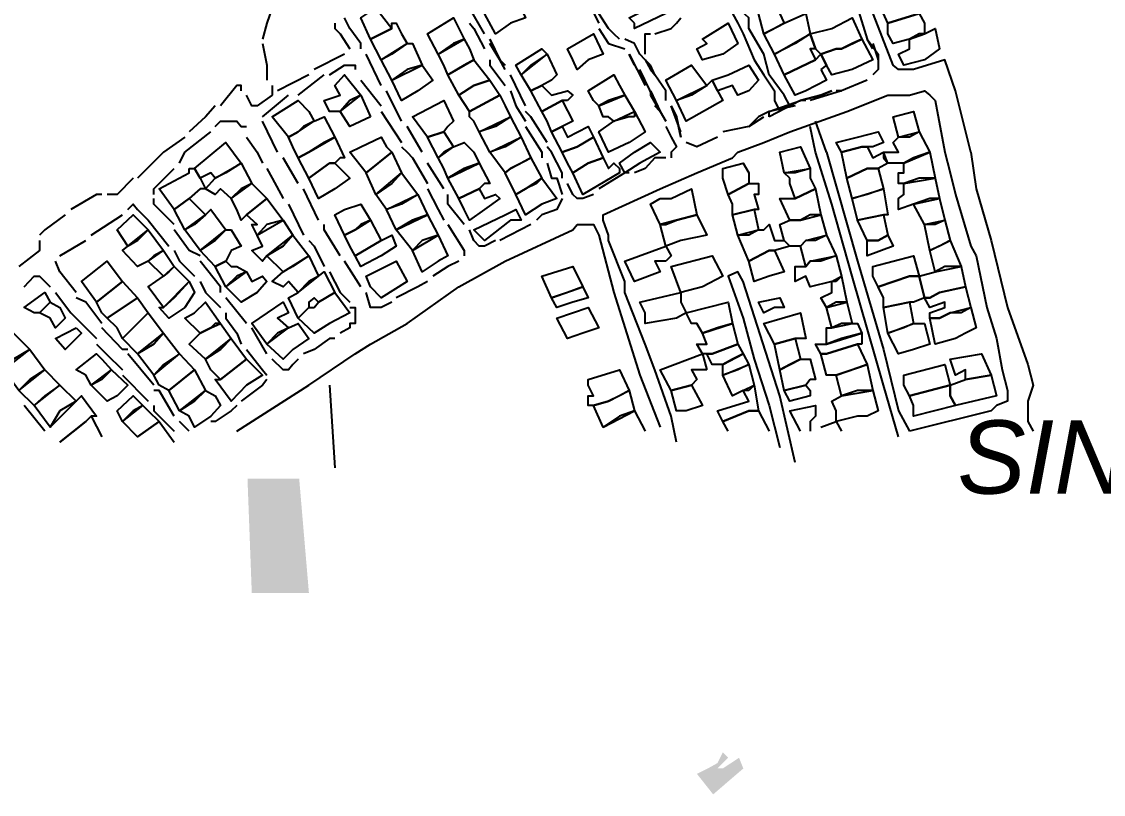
# Model space of a CAD drawing. Header units: millimetres. Extents: x -3588 to 75209, y -3737 to 38254.
# Drawn here: x 4252.2 to 4535.5, y 19930.3 to 20132.8 of the extents above; entities that cross this region are included whole.
import ezdxf

# ---------------------------------------------------------------- set-up
doc = ezdxf.new("R2010")
doc.units = ezdxf.units.MM
for name, color, linetype in [('H', 250, 'Continuous'), ('P', 253, 'Continuous'), ('T', 7, 'Continuous')]:
    doc.layers.add(name, color=color, linetype=linetype)

msp = doc.modelspace()

# ---------------------------------------------------------------- hatches: boundary and pattern name
at = {"layer": 'H', "linetype": 'Continuous'}
for points in [[(4312.51, 19983.128), (4311.389, 20013.039), (4324.928, 20013.039), (4327.473, 19983.128), (4312.51, 19983.128), (4312.51, 19983.128)], [(4440.107, 19939.934), (4441.227, 19937.117), (4433.338, 19930.331), (4429.097, 19935.693), (4431.913, 19937.117), (4434.458, 19938.525), (4435.866, 19941.342), (4437.275, 19939.934), (4434.458, 19937.117), (4435.866, 19937.117), (4440.107, 19939.934), (4440.107, 19939.934)]]:
    msp.add_hatch(color=256, dxfattribs=at).paths.add_polyline_path(points)

# ---------------------------------------------------------------- linework, layer by layer
at = {"layer": 'P'}
for points in [[(4500.793, 20098.579), (4496.84, 20114.662), (4494.024, 20122.856), (4485.83, 20120.312), (4481.877, 20120.312), (4480.469, 20121.448), (4468.338, 20152.783), (4461.552, 20168.867), (4453.374, 20193.433)], [(4435.866, 20141.773), (4437.275, 20139.228), (4438.411, 20134.987), (4439.819, 20132.458), (4441.227, 20129.626), (4444.06, 20122.856), (4446.605, 20118.903), (4449.421, 20114.662), (4449.421, 20112.134), (4450.83, 20109.301)], [(4453.374, 20110.725), (4451.966, 20113.542), (4448.013, 20118.903), (4446.605, 20124.264), (4442.652, 20131.05), (4442.652, 20133.867), (4439.819, 20136.411), (4437.275, 20141.773)], [(4380.253, 20132.458), (4376.3, 20129.626), (4373.484, 20134.987), (4381.678, 20139.228), (4384.206, 20133.867), (4380.253, 20132.458)], [(4399.17, 20140.636), (4400.578, 20137.82), (4403.411, 20132.458)], [(4488.662, 20137.82), (4488.662, 20136.411), (4487.254, 20134.987), (4479.06, 20132.458), (4477.924, 20134.987), (4476.516, 20137.82), (4484.71, 20140.636), (4485.83, 20137.82), (4488.662, 20139.228), (4488.662, 20137.82)], [(4317.871, 20136.411), (4316.463, 20132.458), (4315.326, 20128.217)], [(4346.389, 20129.626), (4343.557, 20128.217), (4341.028, 20133.867), (4344.981, 20136.411), (4349.206, 20131.05), (4346.389, 20129.626)], [(4373.484, 20129.626), (4369.531, 20136.411)], [(4412.725, 20132.458), (4411.317, 20133.867), (4419.494, 20137.82), (4420.903, 20134.987), (4412.725, 20131.05), (4412.725, 20132.458)], [(4449.421, 20131.05), (4446.605, 20129.626), (4445.18, 20134.987), (4449.421, 20137.82), (4451.966, 20132.458), (4449.421, 20131.05)], [(4471.154, 20136.411), (4473.699, 20128.217)], [(4341.028, 20125.673), (4341.028, 20127.097), (4338.196, 20131.05), (4336.787, 20133.867)], [(4365.306, 20127.097), (4361.353, 20124.264), (4358.52, 20129.626), (4365.306, 20133.867), (4366.714, 20131.05), (4368.122, 20128.217), (4365.306, 20127.097)], [(4408.772, 20128.217), (4407.364, 20129.626), (4405.955, 20131.05), (4403.411, 20134.987)], [(4418.086, 20129.626), (4422.327, 20131.05), (4423.735, 20132.458), (4424.856, 20133.867)], [(4454.783, 20127.097), (4449.421, 20124.264), (4446.605, 20129.626), (4451.966, 20132.458), (4457.599, 20134.987), (4458.736, 20129.626), (4454.783, 20127.097)], [(4469.746, 20127.097), (4466.929, 20125.673), (4465.505, 20125.673), (4461.552, 20124.264), (4460.144, 20125.673), (4458.736, 20129.626), (4464.385, 20131.05), (4469.746, 20133.867), (4472.291, 20128.217), (4469.746, 20127.097)], [(4487.254, 20129.626), (4484.71, 20128.217), (4480.469, 20127.097), (4479.06, 20129.626), (4479.06, 20132.458), (4487.254, 20134.987), (4488.662, 20132.458), (4488.662, 20129.626), (4487.254, 20129.626)], [(4334.243, 20132.458), (4334.243, 20131.05), (4335.651, 20129.626), (4338.196, 20125.673)], [(4349.206, 20124.264), (4346.389, 20122.856), (4343.557, 20128.217), (4349.206, 20131.05), (4349.206, 20132.458), (4350.342, 20132.458), (4351.751, 20129.626), (4353.159, 20127.097), (4349.206, 20124.264)], [(4369.531, 20132.458), (4370.667, 20131.05), (4373.484, 20125.673)], [(4403.411, 20131.05), (4405.955, 20127.097), (4410.18, 20125.673)], [(4435.866, 20124.264), (4430.505, 20122.856), (4429.097, 20125.673), (4431.641, 20127.097), (4430.505, 20128.217), (4437.275, 20132.458), (4439.819, 20127.097), (4435.866, 20124.264)], [(4488.662, 20122.856), (4483.301, 20121.448), (4481.877, 20124.264), (4484.71, 20125.673), (4484.71, 20128.217), (4488.662, 20129.626), (4491.479, 20131.05), (4492.615, 20125.673), (4488.662, 20122.856)], [(4368.122, 20121.448), (4363.882, 20118.903), (4362.761, 20121.448), (4361.353, 20124.264), (4368.122, 20128.217), (4369.531, 20125.673), (4370.667, 20122.856), (4368.122, 20121.448)], [(4378.845, 20120.312), (4374.892, 20128.217)], [(4374.892, 20128.217), (4377.437, 20122.856), (4378.845, 20121.448)], [(4400.578, 20122.856), (4397.761, 20120.312), (4396.625, 20122.856), (4395.217, 20125.673), (4402.002, 20129.626), (4404.531, 20124.264), (4400.578, 20122.856)], [(4416.95, 20121.448), (4415.541, 20122.856), (4414.133, 20124.264), (4412.725, 20127.097), (4410.18, 20128.217)], [(4415.541, 20124.264), (4415.541, 20125.673), (4415.541, 20128.217), (4415.541, 20129.626), (4416.95, 20129.626)], [(4460.144, 20125.673), (4458.736, 20125.673), (4460.144, 20122.856), (4451.966, 20118.903), (4449.421, 20124.264), (4458.736, 20129.626), (4460.144, 20125.673)], [(4469.746, 20120.312), (4464.385, 20118.903), (4462.976, 20121.448), (4461.552, 20124.264), (4465.505, 20125.673), (4466.929, 20125.673), (4472.291, 20128.217), (4475.107, 20122.856), (4469.746, 20120.312)], [(4473.699, 20128.217), (4476.516, 20124.264), (4476.516, 20122.856), (4476.516, 20124.264)], [(4475.107, 20125.673), (4473.699, 20128.217)], [(4315.326, 20127.097), (4316.463, 20121.448), (4316.463, 20117.495)], [(4353.159, 20120.312), (4349.206, 20117.495), (4346.389, 20122.856), (4353.159, 20127.097), (4354.567, 20127.097), (4357.112, 20121.448), (4353.159, 20120.312)], [(4378.845, 20120.312), (4377.437, 20122.856), (4374.892, 20127.097)], [(4385.631, 20121.448), (4383.086, 20118.903), (4381.678, 20121.448), (4388.447, 20125.673), (4389.856, 20124.264), (4385.631, 20121.448)], [(4475.107, 20127.097), (4476.516, 20122.856), (4476.516, 20120.312), (4475.107, 20118.903)], [(4336.787, 20124.264), (4328.881, 20120.312)], [(4346.389, 20116.087), (4342.437, 20124.264)], [(4370.667, 20116.087), (4366.714, 20113.542), (4363.882, 20118.903), (4370.667, 20122.856), (4374.892, 20117.495), (4370.667, 20116.087)], [(4374.892, 20122.856), (4374.892, 20121.448), (4378.845, 20116.087)], [(4390.992, 20117.495), (4388.447, 20116.087), (4385.631, 20114.662), (4383.086, 20118.903), (4389.856, 20124.264), (4392.4, 20118.903), (4390.992, 20117.495)], [(4411.317, 20124.264), (4415.541, 20116.087)], [(4411.317, 20124.264), (4415.541, 20116.087)], [(4412.725, 20121.448), (4411.317, 20124.264)], [(4415.541, 20122.856), (4416.95, 20120.312), (4418.086, 20118.903), (4416.95, 20121.448)], [(4461.552, 20120.312), (4462.976, 20117.495), (4457.599, 20114.662), (4454.783, 20113.542), (4451.966, 20118.903), (4460.144, 20122.856), (4461.552, 20124.264), (4462.976, 20121.448), (4461.552, 20120.312)], [(4327.473, 20118.903), (4319.279, 20114.662)], [(4324.656, 20113.542), (4331.426, 20118.903)], [(4338.196, 20112.134), (4335.651, 20109.301), (4332.834, 20109.301), (4331.426, 20112.134), (4335.651, 20113.542), (4334.243, 20116.087), (4336.787, 20118.903), (4341.028, 20113.542), (4338.196, 20112.134)], [(4332.834, 20118.903), (4336.787, 20121.448), (4338.196, 20121.448), (4339.604, 20121.448), (4339.604, 20120.312)], [(4355.976, 20114.662), (4351.751, 20112.134), (4349.206, 20117.495), (4357.112, 20121.448), (4359.929, 20117.495), (4355.976, 20114.662)], [(4384.206, 20110.725), (4380.253, 20118.903)], [(4405.955, 20112.134), (4403.411, 20110.725), (4402.002, 20112.134), (4400.578, 20114.662), (4407.364, 20118.903), (4408.772, 20116.087), (4410.18, 20113.542), (4405.955, 20112.134)], [(4418.086, 20112.134), (4414.133, 20120.312)], [(4420.903, 20112.134), (4420.903, 20114.662), (4418.086, 20118.903), (4416.95, 20120.312)], [(4427.688, 20113.542), (4423.735, 20112.134), (4420.903, 20117.495), (4427.688, 20121.448), (4431.641, 20116.087), (4427.688, 20113.542)], [(4442.652, 20114.662), (4439.819, 20113.542), (4438.411, 20116.087), (4434.458, 20114.662), (4433.05, 20117.495), (4437.275, 20118.903), (4442.652, 20121.448), (4445.18, 20117.495), (4442.652, 20114.662)], [(4309.693, 20114.662), (4309.693, 20116.087), (4308.557, 20116.087), (4304.332, 20110.725)], [(4317.871, 20116.087), (4317.871, 20113.542)], [(4341.028, 20117.495), (4346.389, 20110.725)], [(4370.667, 20116.087), (4374.892, 20117.495), (4377.437, 20113.542), (4369.531, 20109.301), (4366.714, 20113.542), (4370.667, 20116.087)], [(4395.217, 20112.134), (4393.808, 20112.134), (4388.447, 20109.301), (4385.631, 20114.662), (4388.447, 20116.087), (4390.992, 20113.542), (4395.217, 20114.662), (4396.625, 20113.542), (4395.217, 20112.134)], [(4434.458, 20114.662), (4435.866, 20112.134), (4426.28, 20106.772), (4423.735, 20112.134), (4431.641, 20116.087), (4433.05, 20117.495), (4434.458, 20114.662)], [(4473.699, 20117.495), (4466.929, 20114.662), (4465.505, 20114.662)], [(4317.871, 20113.542), (4313.918, 20110.725), (4312.51, 20110.725), (4311.101, 20113.542)], [(4315.326, 20107.893), (4322.112, 20113.542)], [(4343.557, 20107.893), (4338.196, 20105.348), (4335.651, 20109.301), (4341.028, 20113.542), (4343.557, 20107.893)], [(4351.751, 20106.772), (4347.798, 20114.662)], [(4376.3, 20105.348), (4372.075, 20103.94), (4370.667, 20106.772), (4369.531, 20107.893), (4369.531, 20109.301), (4377.437, 20113.542), (4378.845, 20110.725), (4380.253, 20107.893), (4376.3, 20105.348)], [(4380.253, 20114.662), (4381.678, 20110.725), (4384.206, 20106.772)], [(4412.725, 20107.893), (4411.317, 20107.893), (4407.364, 20106.772), (4405.955, 20107.893), (4404.531, 20107.893), (4403.411, 20110.725), (4410.18, 20113.542), (4412.725, 20109.301), (4412.725, 20107.893)], [(4416.95, 20114.662), (4419.494, 20109.301), (4420.903, 20106.772)], [(4416.95, 20114.662), (4416.95, 20113.542), (4419.494, 20109.301), (4418.086, 20110.725)], [(4446.605, 20101.123), (4453.374, 20103.94), (4468.338, 20109.301), (4479.06, 20113.542), (4484.71, 20113.542), (4488.662, 20114.662), (4490.071, 20113.542), (4491.479, 20112.134), (4494.024, 20098.579), (4495.432, 20093.217), (4496.84, 20087.568), (4500.793, 20074.013), (4502.202, 20071.484), (4505.034, 20057.929), (4507.579, 20049.751), (4508.987, 20041.557), (4510.395, 20036.196), (4510.395, 20033.363), (4507.579, 20032.243), (4506.155, 20030.835), (4484.71, 20025.474)], [(4464.385, 20114.662), (4461.552, 20113.542), (4456.191, 20112.134)], [(4456.191, 20112.134), (4461.552, 20113.542), (4464.385, 20114.662)], [(4465.505, 20114.662), (4466.929, 20114.662), (4458.736, 20112.134)], [(4302.907, 20110.725), (4300.379, 20107.893), (4296.138, 20103.94)], [(4326.065, 20105.348), (4324.656, 20103.94), (4322.112, 20102.531), (4317.871, 20107.893), (4324.656, 20112.134), (4327.473, 20109.301), (4328.881, 20106.772), (4326.065, 20105.348)], [(4363.882, 20105.348), (4362.761, 20103.94), (4358.52, 20102.531), (4354.567, 20107.893), (4362.761, 20112.134), (4365.306, 20106.772), (4363.882, 20105.348)], [(4389.856, 20106.772), (4388.447, 20109.301), (4393.808, 20112.134), (4396.625, 20106.772), (4393.808, 20105.348), (4390.992, 20103.94), (4389.856, 20106.772)], [(4424.856, 20102.531), (4423.735, 20107.893), (4422.327, 20110.725)], [(4422.327, 20110.725), (4423.735, 20107.893), (4424.856, 20102.531)], [(4424.856, 20103.94), (4422.327, 20110.725)], [(4454.783, 20110.725), (4448.013, 20109.301), (4445.18, 20107.893)], [(4456.191, 20112.134), (4448.013, 20107.893)], [(4448.013, 20107.893), (4448.013, 20109.301), (4456.191, 20112.134)], [(4457.599, 20112.134), (4456.191, 20112.134)], [(4331.426, 20101.123), (4327.473, 20098.579), (4324.656, 20097.17), (4323.232, 20099.987), (4322.112, 20102.531), (4324.656, 20103.94), (4328.881, 20106.772), (4331.426, 20107.893), (4334.243, 20102.531), (4331.426, 20101.123)], [(4346.389, 20109.301), (4351.751, 20101.123)], [(4378.845, 20099.987), (4374.892, 20098.579), (4372.075, 20103.94), (4380.253, 20107.893), (4383.086, 20102.531), (4378.845, 20099.987)], [(4389.856, 20101.123), (4385.631, 20107.893), (4384.206, 20109.301)], [(4411.317, 20101.123), (4405.955, 20098.579), (4403.411, 20103.94), (4407.364, 20106.772), (4412.725, 20109.301), (4415.541, 20103.94), (4411.317, 20101.123)], [(4445.18, 20107.893), (4442.652, 20105.348), (4446.605, 20107.893)], [(4484.71, 20102.531), (4481.877, 20102.531), (4480.469, 20107.893), (4485.83, 20109.301), (4487.254, 20103.94), (4484.71, 20102.531)], [(4302.907, 20105.348), (4304.332, 20106.772), (4305.74, 20106.772), (4308.557, 20106.772), (4309.693, 20105.348), (4311.101, 20105.348)], [(4319.279, 20098.579), (4315.326, 20106.772)], [(4357.112, 20098.579), (4353.159, 20105.348)], [(4384.206, 20105.348), (4388.447, 20098.579), (4388.447, 20097.17)], [(4402.002, 20102.531), (4397.761, 20099.987), (4393.808, 20098.579), (4390.992, 20103.94), (4393.808, 20105.348), (4395.217, 20102.531), (4400.578, 20105.348), (4402.002, 20102.531)], [(4420.903, 20105.348), (4422.327, 20102.531), (4423.735, 20099.987), (4422.327, 20098.579), (4422.327, 20097.17)], [(4444.06, 20106.772), (4442.652, 20105.348), (4435.866, 20103.94)], [(4460.144, 20098.579), (4458.736, 20105.348)], [(4462.976, 20098.579), (4460.144, 20106.772)], [(4295.002, 20102.531), (4289.368, 20098.579)], [(4295.002, 20098.579), (4301.787, 20103.94)], [(4311.101, 20102.531), (4313.918, 20098.579), (4315.326, 20095.762)], [(4335.651, 20097.17), (4334.243, 20095.762), (4332.834, 20095.762), (4327.473, 20091.809), (4324.656, 20097.17), (4327.473, 20098.579), (4334.243, 20102.531), (4336.787, 20097.17), (4335.651, 20097.17)], [(4341.028, 20099.987), (4346.389, 20102.531), (4347.798, 20099.987), (4349.206, 20098.579), (4342.437, 20093.217), (4338.196, 20098.579), (4341.028, 20099.987)], [(4362.761, 20098.579), (4361.353, 20097.17), (4358.52, 20102.531), (4362.761, 20103.94), (4365.306, 20099.987), (4362.761, 20098.579)], [(4383.086, 20095.762), (4380.253, 20094.338), (4378.845, 20093.217), (4374.892, 20098.579), (4383.086, 20102.531), (4385.631, 20097.17), (4383.086, 20095.762)], [(4395.217, 20095.762), (4393.808, 20098.579), (4397.761, 20099.987), (4402.002, 20102.531), (4404.531, 20097.17), (4400.578, 20095.762), (4396.625, 20093.217), (4395.217, 20095.762)], [(4434.458, 20102.531), (4429.097, 20099.987), (4426.28, 20101.123)], [(4475.107, 20099.987), (4473.699, 20099.987), (4472.291, 20099.987), (4466.929, 20098.579), (4465.505, 20101.123), (4471.154, 20102.531), (4476.516, 20103.94), (4477.924, 20101.123), (4475.107, 20099.987)], [(4485.83, 20097.17), (4483.301, 20095.762), (4479.06, 20095.762), (4477.924, 20098.579), (4481.877, 20098.579), (4480.469, 20101.123), (4481.877, 20102.531), (4487.254, 20103.94), (4490.071, 20098.579), (4485.83, 20097.17)], [(4305.74, 20093.217), (4302.907, 20091.809), (4301.787, 20093.217), (4298.954, 20091.809), (4297.546, 20094.338), (4305.74, 20101.123), (4309.693, 20095.762), (4305.74, 20093.217)], [(4351.751, 20099.987), (4353.159, 20098.579)], [(4368.122, 20094.338), (4363.882, 20091.809), (4362.761, 20094.338), (4361.353, 20097.17), (4365.306, 20099.987), (4368.122, 20101.123), (4370.667, 20098.579), (4372.075, 20095.762), (4368.122, 20094.338)], [(4393.808, 20091.809), (4393.808, 20093.217), (4390.992, 20098.579), (4389.856, 20099.987)], [(4423.735, 20022.641), (4422.327, 20029.426), (4418.086, 20041.557), (4415.541, 20048.327), (4410.18, 20061.882), (4410.18, 20064.699), (4405.955, 20075.437), (4405.955, 20076.845), (4404.531, 20080.798), (4404.531, 20082.207), (4419.494, 20088.976), (4429.097, 20093.217), (4438.411, 20097.17), (4439.819, 20098.579), (4446.605, 20101.123)], [(4412.725, 20098.579), (4416.95, 20101.123), (4419.494, 20098.579), (4414.133, 20095.762), (4410.18, 20093.217), (4408.772, 20095.762), (4412.725, 20098.579)], [(4454.783, 20093.217), (4451.966, 20093.217), (4450.83, 20098.579), (4456.191, 20099.987), (4458.736, 20094.338), (4454.783, 20093.217)], [(4477.924, 20097.17), (4479.06, 20095.762), (4476.516, 20094.338), (4473.699, 20094.338), (4468.338, 20091.809), (4466.929, 20098.579), (4472.291, 20099.987), (4473.699, 20099.987), (4475.107, 20097.17), (4477.924, 20098.579), (4477.924, 20097.17)], [(4289.368, 20098.579), (4282.583, 20091.809)], [(4293.593, 20095.762), (4295.002, 20098.579)], [(4324.656, 20090.401), (4320.703, 20097.17)], [(4349.206, 20090.401), (4344.981, 20087.568), (4342.437, 20093.217), (4349.206, 20098.579), (4351.751, 20093.217), (4349.206, 20090.401)], [(4353.159, 20098.579), (4354.567, 20097.17), (4358.52, 20090.401)], [(4387.039, 20090.401), (4384.206, 20088.976), (4381.678, 20087.568), (4378.845, 20093.217), (4380.253, 20094.338), (4385.631, 20097.17), (4388.447, 20091.809), (4387.039, 20090.401)], [(4408.772, 20094.338), (4408.772, 20093.217), (4399.17, 20087.568), (4396.625, 20093.217), (4400.578, 20095.762), (4404.531, 20097.17), (4405.955, 20094.338), (4407.364, 20095.762), (4408.772, 20094.338)], [(4420.903, 20097.17), (4418.086, 20097.17), (4415.541, 20094.338), (4412.725, 20093.217)], [(4481.877, 20024.049), (4477.924, 20037.604), (4469.746, 20066.123), (4464.385, 20085.023), (4460.144, 20098.579)], [(4462.976, 20098.579), (4471.154, 20070.076), (4477.924, 20046.919), (4481.877, 20030.835), (4484.71, 20025.474)], [(4487.254, 20091.809), (4483.301, 20090.401), (4481.877, 20090.401), (4481.877, 20093.217), (4483.301, 20093.217), (4483.301, 20095.762), (4490.071, 20098.579), (4491.479, 20091.809), (4487.254, 20091.809)], [(4500.793, 20098.579), (4502.202, 20088.976)], [(4286.824, 20087.568), (4286.824, 20088.976), (4292.185, 20094.338)], [(4296.138, 20094.338), (4297.546, 20094.338), (4298.954, 20091.809), (4300.379, 20088.976), (4298.954, 20088.976), (4296.138, 20086.448), (4292.185, 20083.615), (4288.232, 20088.976), (4296.138, 20093.217), (4296.138, 20094.338)], [(4309.693, 20088.976), (4307.148, 20086.448), (4304.332, 20088.976), (4302.907, 20087.568), (4300.379, 20088.976), (4302.907, 20091.809), (4309.693, 20095.762), (4312.51, 20090.401), (4309.693, 20088.976)], [(4316.463, 20094.338), (4317.871, 20091.809), (4320.703, 20086.448)], [(4334.243, 20088.976), (4330.018, 20086.448), (4327.473, 20091.809), (4332.834, 20095.762), (4334.243, 20095.762), (4338.196, 20091.809), (4334.243, 20088.976)], [(4351.751, 20085.023), (4347.798, 20083.615), (4344.981, 20087.568), (4351.751, 20093.217), (4355.976, 20087.568), (4351.751, 20085.023)], [(4362.761, 20088.976), (4358.52, 20095.762)], [(4373.484, 20090.401), (4372.075, 20088.976), (4366.714, 20086.448), (4363.882, 20091.809), (4372.075, 20095.762), (4374.892, 20090.401), (4373.484, 20090.401)], [(4389.856, 20095.762), (4390.992, 20091.809), (4392.4, 20091.809), (4393.808, 20087.568)], [(4411.317, 20093.217), (4410.18, 20093.217), (4403.411, 20088.976)], [(4435.866, 20091.809), (4435.866, 20094.338), (4441.227, 20095.762), (4442.652, 20093.217), (4442.652, 20090.401), (4437.275, 20087.568), (4435.866, 20091.809)], [(4453.374, 20091.809), (4451.966, 20093.217), (4458.736, 20094.338), (4458.736, 20091.809), (4460.144, 20088.976), (4454.783, 20086.448), (4453.374, 20090.401), (4453.374, 20091.809)], [(4473.699, 20087.568), (4469.746, 20086.448), (4468.338, 20091.809), (4473.699, 20094.338), (4476.516, 20094.338), (4477.924, 20088.976), (4473.699, 20087.568)], [(4281.462, 20091.809), (4277.221, 20087.568), (4274.677, 20087.568)], [(4308.557, 20083.615), (4307.148, 20086.448), (4312.51, 20090.401), (4316.463, 20086.448), (4311.101, 20082.207), (4309.693, 20080.798), (4308.557, 20083.615)], [(4388.447, 20085.023), (4384.206, 20082.207), (4381.678, 20087.568), (4384.206, 20088.976), (4388.447, 20091.809), (4392.4, 20086.448), (4388.447, 20085.023)], [(4402.002, 20087.568), (4399.17, 20086.448), (4397.761, 20086.448), (4396.625, 20087.568), (4395.217, 20090.401)], [(4438.411, 20085.023), (4437.275, 20087.568), (4442.652, 20090.401), (4445.18, 20090.401), (4445.18, 20087.568), (4444.06, 20087.568), (4445.18, 20083.615), (4444.06, 20083.615), (4438.411, 20082.207), (4438.411, 20085.023)], [(4490.071, 20086.448), (4485.83, 20085.023), (4481.877, 20083.615), (4481.877, 20086.448), (4483.301, 20087.568), (4483.301, 20090.401), (4491.479, 20091.809), (4492.615, 20086.448), (4490.071, 20086.448)], [(4273.268, 20087.568), (4271.86, 20087.568), (4265.091, 20083.615)], [(4330.018, 20080.798), (4326.065, 20088.976)], [(4354.567, 20080.798), (4350.342, 20078.254), (4347.798, 20083.615), (4355.976, 20087.568), (4358.52, 20082.207), (4354.567, 20080.798)], [(4358.52, 20088.976), (4361.353, 20083.615), (4362.761, 20080.798)], [(4368.122, 20079.662), (4363.882, 20085.023), (4363.882, 20087.568)], [(4373.484, 20083.615), (4369.531, 20080.798), (4368.122, 20083.615), (4366.714, 20086.448), (4372.075, 20088.976), (4373.484, 20086.448), (4376.3, 20087.568), (4377.437, 20086.448), (4373.484, 20083.615)], [(4419.494, 20086.448), (4422.327, 20086.448), (4427.688, 20088.976), (4429.097, 20082.207), (4423.735, 20080.798), (4419.494, 20079.662), (4416.95, 20085.023), (4419.494, 20086.448)], [(4458.736, 20082.207), (4456.191, 20080.798), (4453.374, 20080.798), (4450.83, 20086.448), (4451.966, 20086.448), (4454.783, 20086.448), (4460.144, 20088.976), (4461.552, 20082.207), (4458.736, 20082.207)], [(4477.924, 20082.207), (4471.154, 20080.798), (4469.746, 20086.448), (4477.924, 20088.976), (4479.06, 20082.207), (4477.924, 20082.207)], [(4502.202, 20088.976), (4506.155, 20075.437)], [(4280.054, 20083.615), (4281.462, 20085.023), (4282.583, 20083.615), (4285.415, 20080.798)], [(4292.185, 20079.662), (4288.232, 20083.615), (4286.824, 20085.023), (4286.824, 20086.448)], [(4297.546, 20079.662), (4295.002, 20078.254), (4292.185, 20083.615), (4296.138, 20086.448), (4300.379, 20082.207), (4297.546, 20079.662)], [(4316.463, 20079.662), (4313.918, 20076.845), (4312.51, 20079.662), (4313.918, 20079.662), (4311.101, 20082.207), (4316.463, 20086.448), (4320.703, 20080.798), (4316.463, 20079.662)], [(4322.112, 20085.023), (4326.065, 20076.845)], [(4341.028, 20079.662), (4339.604, 20078.254), (4336.787, 20076.845), (4334.243, 20082.207), (4336.787, 20083.615), (4341.028, 20085.023), (4343.557, 20080.798), (4341.028, 20079.662)], [(4393.808, 20086.448), (4392.4, 20083.615), (4388.447, 20082.207), (4387.039, 20080.798)], [(4491.479, 20079.662), (4488.662, 20079.662), (4485.83, 20085.023), (4492.615, 20086.448), (4494.024, 20080.798), (4491.479, 20079.662)], [(4263.682, 20082.207), (4258.305, 20078.254), (4256.897, 20076.845)], [(4270.452, 20076.845), (4278.63, 20082.207)], [(4282.583, 20075.437), (4280.054, 20074.013), (4277.221, 20078.254), (4281.462, 20082.207), (4285.415, 20078.254), (4282.583, 20075.437)], [(4302.907, 20075.437), (4298.954, 20072.893), (4295.002, 20078.254), (4300.379, 20082.207), (4301.787, 20083.615), (4305.74, 20078.254), (4302.907, 20075.437)], [(4357.112, 20075.437), (4354.567, 20072.893), (4350.342, 20078.254), (4358.52, 20082.207), (4361.353, 20076.845), (4357.112, 20075.437)], [(4381.678, 20080.798), (4380.253, 20080.798), (4373.484, 20075.437), (4370.667, 20078.254), (4378.845, 20082.207), (4381.678, 20083.615), (4383.086, 20080.798), (4381.678, 20080.798)], [(4420.903, 20079.662), (4423.735, 20080.798), (4429.097, 20082.207), (4431.641, 20076.845), (4424.856, 20075.437), (4420.903, 20074.013), (4419.494, 20079.662), (4420.903, 20079.662)], [(4442.652, 20076.845), (4439.819, 20076.845), (4438.411, 20082.207), (4444.06, 20083.615), (4445.18, 20078.254), (4442.652, 20076.845)], [(4460.144, 20075.437), (4457.599, 20075.437), (4456.191, 20074.013), (4453.374, 20074.013), (4451.966, 20075.437), (4450.83, 20079.662), (4453.374, 20080.798), (4456.191, 20080.798), (4461.552, 20082.207), (4462.976, 20076.845), (4460.144, 20075.437)], [(4476.516, 20075.437), (4473.699, 20075.437), (4471.154, 20080.798), (4477.924, 20082.207), (4479.06, 20076.845), (4476.516, 20075.437)], [(4285.415, 20080.798), (4290.777, 20074.013)], [(4308.557, 20025.474), (4327.473, 20037.604), (4339.604, 20045.798), (4343.557, 20048.327), (4353.159, 20053.688), (4366.714, 20063.29), (4378.845, 20070.076), (4396.625, 20078.254), (4397.761, 20079.662)], [(4320.703, 20074.013), (4316.463, 20071.484), (4315.326, 20070.076), (4312.51, 20072.893), (4315.326, 20074.013), (4313.918, 20076.845), (4320.703, 20080.798), (4323.232, 20076.845), (4320.703, 20074.013)], [(4335.651, 20071.484), (4331.426, 20078.254), (4331.426, 20079.662)], [(4338.196, 20074.013), (4336.787, 20076.845), (4339.604, 20078.254), (4343.557, 20080.798), (4346.389, 20075.437), (4339.604, 20071.484), (4338.196, 20074.013)], [(4363.882, 20079.662), (4368.122, 20072.893), (4368.122, 20071.484)], [(4385.631, 20079.662), (4377.437, 20075.437)], [(4397.761, 20079.662), (4399.17, 20079.662), (4402.002, 20079.662), (4403.411, 20076.845), (4407.364, 20061.882), (4414.133, 20040.149), (4419.494, 20026.594)], [(4451.966, 20075.437), (4453.374, 20074.013), (4449.421, 20072.893), (4448.013, 20072.893), (4442.652, 20070.076), (4439.819, 20076.845), (4445.18, 20078.254), (4446.605, 20078.254), (4448.013, 20079.662), (4449.421, 20075.437), (4451.966, 20075.437)], [(4492.615, 20074.013), (4490.071, 20072.893), (4488.662, 20079.662), (4494.024, 20080.798), (4495.432, 20075.437), (4492.615, 20074.013)], [(4286.824, 20071.484), (4285.415, 20070.076), (4282.583, 20068.652), (4278.63, 20072.893), (4280.054, 20074.013), (4285.415, 20078.254), (4289.368, 20072.893), (4286.824, 20071.484)], [(4298.954, 20071.484), (4296.138, 20072.893), (4292.185, 20078.254)], [(4307.148, 20072.893), (4305.74, 20070.076), (4302.907, 20068.652), (4298.954, 20072.893), (4305.74, 20078.254), (4307.148, 20078.254), (4309.693, 20074.013), (4307.148, 20072.893)], [(4323.232, 20068.652), (4320.703, 20067.243), (4316.463, 20071.484), (4323.232, 20076.845), (4327.473, 20071.484), (4323.232, 20068.652)], [(4346.389, 20071.484), (4341.028, 20068.652), (4339.604, 20071.484), (4346.389, 20075.437), (4349.206, 20076.845), (4350.342, 20074.013), (4346.389, 20071.484)], [(4361.353, 20070.076), (4357.112, 20067.243), (4354.567, 20072.893), (4361.353, 20076.845), (4363.882, 20071.484), (4361.353, 20070.076)], [(4376.3, 20075.437), (4373.484, 20074.013), (4372.075, 20074.013), (4370.667, 20075.437), (4369.531, 20078.254)], [(4461.552, 20070.076), (4458.736, 20070.076), (4457.599, 20068.652), (4456.191, 20074.013), (4457.599, 20075.437), (4462.976, 20076.845), (4465.505, 20071.484), (4461.552, 20070.076)], [(4476.516, 20075.437), (4479.06, 20076.845), (4480.469, 20074.013), (4473.699, 20071.484), (4473.699, 20075.437), (4476.516, 20075.437)], [(4256.897, 20075.437), (4256.897, 20072.893), (4251.535, 20068.652)], [(4262.258, 20071.484), (4269.043, 20075.437)], [(4327.473, 20075.437), (4328.881, 20074.013), (4331.426, 20068.652)], [(4420.903, 20070.076), (4418.086, 20070.076), (4419.494, 20067.243), (4412.725, 20064.699), (4410.18, 20070.076), (4420.903, 20074.013), (4422.327, 20071.484), (4420.903, 20070.076)], [(4494.024, 20068.652), (4491.479, 20067.243), (4490.071, 20072.893), (4495.432, 20075.437), (4498.249, 20068.652), (4494.024, 20068.652)], [(4506.155, 20075.437), (4510.395, 20057.929)], [(4290.777, 20067.243), (4289.368, 20066.123), (4285.415, 20070.076), (4289.368, 20072.893), (4292.185, 20068.652), (4290.777, 20067.243)], [(4292.185, 20072.893), (4293.593, 20070.076), (4297.546, 20066.123)], [(4327.473, 20064.699), (4324.656, 20061.882), (4322.112, 20064.699), (4320.703, 20063.29), (4317.871, 20064.699), (4320.703, 20067.243), (4327.473, 20071.484), (4330.018, 20066.123), (4327.473, 20064.699)], [(4430.505, 20063.29), (4424.856, 20061.882), (4422.327, 20068.652), (4433.05, 20071.484), (4435.866, 20066.123), (4430.505, 20063.29)], [(4448.013, 20066.123), (4444.06, 20064.699), (4442.652, 20070.076), (4448.013, 20072.893), (4449.421, 20072.893), (4451.966, 20067.243), (4448.013, 20066.123)], [(4465.505, 20064.699), (4464.385, 20064.699), (4458.736, 20063.29), (4457.599, 20066.123), (4454.783, 20064.699), (4454.783, 20068.652), (4457.599, 20068.652), (4458.736, 20070.076), (4465.505, 20071.484), (4466.929, 20066.123), (4465.505, 20064.699)], [(4475.107, 20066.123), (4475.107, 20068.652), (4480.469, 20070.076), (4485.83, 20071.484), (4487.254, 20066.123), (4484.71, 20066.123), (4476.516, 20063.29), (4475.107, 20066.123)], [(4266.499, 20061.882), (4262.258, 20067.243), (4261.138, 20070.076)], [(4278.63, 20064.699), (4271.86, 20059.337), (4267.907, 20064.699), (4274.677, 20070.076), (4278.63, 20064.699)], [(4292.185, 20060.474), (4289.368, 20057.929), (4285.415, 20063.29), (4289.368, 20066.123), (4292.185, 20068.652), (4296.138, 20064.699), (4292.185, 20060.474)], [(4304.332, 20061.882), (4304.332, 20063.29), (4298.954, 20070.076)], [(4308.557, 20066.123), (4305.74, 20063.29), (4302.907, 20068.652), (4305.74, 20070.076), (4307.148, 20068.652), (4308.557, 20068.652), (4311.101, 20067.243), (4308.557, 20066.123)], [(4341.028, 20063.29), (4336.787, 20070.076)], [(4343.557, 20063.29), (4342.437, 20066.123), (4350.342, 20070.076), (4353.159, 20064.699), (4346.389, 20060.474), (4343.557, 20063.29)], [(4366.714, 20070.076), (4363.882, 20068.652), (4359.929, 20066.123)], [(4395.217, 20061.882), (4390.992, 20060.474), (4388.447, 20066.123), (4396.625, 20068.652), (4399.17, 20063.29), (4395.217, 20061.882)], [(4491.479, 20067.243), (4498.249, 20068.652), (4499.385, 20063.29), (4492.615, 20061.882), (4490.071, 20060.474), (4488.662, 20060.474), (4487.254, 20066.123), (4491.479, 20067.243)], [(4252.944, 20063.29), (4255.488, 20066.123), (4256.897, 20066.123), (4258.305, 20064.699), (4259.729, 20063.29)], [(4313.918, 20061.882), (4309.693, 20059.337), (4305.74, 20063.29), (4311.101, 20067.243), (4312.51, 20064.699), (4315.326, 20066.123), (4316.463, 20064.699), (4313.918, 20061.882)], [(4334.243, 20061.882), (4330.018, 20059.337), (4328.881, 20060.474), (4327.473, 20059.337), (4327.473, 20057.929), (4324.656, 20055.112), (4322.112, 20060.474), (4324.656, 20061.882), (4330.018, 20066.123), (4331.426, 20067.243), (4334.243, 20061.882)], [(4332.834, 20067.243), (4335.651, 20061.882), (4338.196, 20059.337)], [(4454.783, 20017.28), (4450.83, 20034.788), (4441.227, 20064.699), (4439.819, 20067.243), (4437.275, 20066.123), (4441.227, 20055.112), (4444.06, 20044.374), (4448.013, 20032.243), (4450.83, 20021.233)], [(4465.505, 20059.337), (4462.976, 20057.929), (4461.552, 20060.474), (4464.385, 20061.882), (4464.385, 20064.699), (4466.929, 20066.123), (4468.338, 20059.337), (4465.505, 20059.337)], [(4477.924, 20060.474), (4476.516, 20063.29), (4484.71, 20066.123), (4487.254, 20066.123), (4488.662, 20060.474), (4485.83, 20059.337), (4484.71, 20059.337), (4477.924, 20057.929), (4477.924, 20060.474)], [(4273.268, 20056.521), (4271.86, 20059.337), (4278.63, 20064.699), (4282.583, 20060.474), (4274.677, 20055.112), (4273.268, 20056.521)], [(4295.002, 20057.929), (4290.777, 20055.112), (4288.232, 20057.929), (4289.368, 20057.929), (4296.138, 20064.699), (4297.546, 20061.882), (4295.002, 20057.929)], [(4298.954, 20064.699), (4300.379, 20061.882), (4301.787, 20060.474), (4304.332, 20057.929)], [(4358.52, 20064.699), (4355.976, 20063.29), (4350.342, 20060.474)], [(4396.625, 20059.337), (4392.4, 20057.929), (4390.992, 20060.474), (4399.17, 20063.29), (4400.578, 20060.474), (4396.625, 20059.337)], [(4498.249, 20056.521), (4495.432, 20056.521), (4492.615, 20055.112), (4490.071, 20055.112), (4490.071, 20056.521), (4494.024, 20057.929), (4494.024, 20059.337), (4490.071, 20057.929), (4488.662, 20060.474), (4490.071, 20060.474), (4492.615, 20061.882), (4499.385, 20063.29), (4500.793, 20057.929), (4498.249, 20056.521)], [(4256.897, 20056.521), (4255.488, 20056.521), (4252.944, 20057.929), (4258.305, 20061.882), (4259.729, 20059.337), (4256.897, 20056.521)], [(4258.305, 20057.929), (4259.729, 20059.337), (4262.258, 20057.929), (4263.682, 20055.112), (4261.138, 20052.568), (4259.729, 20055.112), (4256.897, 20056.521), (4258.305, 20057.929)], [(4261.138, 20061.882), (4265.091, 20056.521)], [(4273.268, 20053.688), (4269.043, 20059.337), (4266.499, 20060.474)], [(4277.221, 20052.568), (4274.677, 20055.112), (4282.583, 20060.474), (4285.415, 20056.521), (4278.63, 20049.751), (4277.221, 20052.568)], [(4302.907, 20053.688), (4301.787, 20052.568), (4298.954, 20051.16), (4295.002, 20055.112), (4297.546, 20056.521), (4300.379, 20059.337), (4304.332, 20053.688), (4302.907, 20053.688)], [(4311.101, 20053.688), (4305.74, 20060.474)], [(4319.279, 20051.16), (4316.463, 20048.327), (4312.51, 20053.688), (4320.703, 20059.337), (4322.112, 20056.521), (4319.279, 20055.112), (4322.112, 20052.568), (4319.279, 20051.16)], [(4328.881, 20057.929), (4330.018, 20059.337), (4334.243, 20061.882), (4338.196, 20056.521), (4332.834, 20053.688), (4328.881, 20051.16), (4324.656, 20055.112), (4327.473, 20057.929), (4328.881, 20057.929)], [(4349.206, 20059.337), (4346.389, 20057.929), (4343.557, 20057.929), (4342.437, 20061.882)], [(4415.541, 20056.521), (4414.133, 20059.337), (4424.856, 20061.882), (4424.856, 20059.337), (4426.28, 20056.521), (4423.735, 20055.112), (4415.541, 20053.688), (4415.541, 20056.521)], [(4434.458, 20052.568), (4430.505, 20051.16), (4429.097, 20053.688), (4427.688, 20053.688), (4426.28, 20056.521), (4437.275, 20059.337), (4438.411, 20053.688), (4434.458, 20052.568)], [(4449.421, 20057.929), (4446.605, 20056.521), (4445.18, 20059.337), (4450.83, 20060.474), (4451.966, 20057.929), (4449.421, 20057.929)], [(4466.929, 20053.688), (4464.385, 20052.568), (4462.976, 20057.929), (4468.338, 20059.337), (4469.746, 20053.688), (4466.929, 20053.688)], [(4483.301, 20052.568), (4479.06, 20051.16), (4477.924, 20057.929), (4484.71, 20059.337), (4485.83, 20053.688), (4483.301, 20052.568)], [(4265.091, 20056.521), (4267.907, 20053.688), (4271.86, 20049.751)], [(4286.824, 20048.327), (4282.583, 20045.798), (4278.63, 20049.751), (4285.415, 20056.521), (4289.368, 20051.16), (4286.824, 20048.327)], [(4305.74, 20056.521), (4305.74, 20055.112), (4308.557, 20051.16), (4309.693, 20048.327)], [(4338.196, 20057.929), (4339.604, 20057.929), (4339.604, 20056.521), (4339.604, 20055.112), (4339.604, 20053.688), (4338.196, 20053.688), (4338.196, 20052.568), (4335.651, 20051.16)], [(4399.17, 20051.16), (4395.217, 20049.751), (4392.4, 20055.112), (4400.578, 20057.929), (4403.411, 20052.568), (4399.17, 20051.16)], [(4456.191, 20049.751), (4454.783, 20049.751), (4449.421, 20048.327), (4446.605, 20053.688), (4456.191, 20056.521), (4457.599, 20049.751), (4456.191, 20049.751)], [(4499.385, 20051.16), (4496.84, 20049.751), (4491.479, 20048.327), (4490.071, 20055.112), (4492.615, 20055.112), (4495.432, 20056.521), (4500.793, 20057.929), (4502.202, 20052.568), (4499.385, 20051.16)], [(4510.395, 20057.929), (4515.757, 20042.966)], [(4304.332, 20046.919), (4300.379, 20044.374), (4296.138, 20048.327), (4298.954, 20051.16), (4301.787, 20052.568), (4304.332, 20053.688), (4307.148, 20049.751), (4304.332, 20046.919)], [(4323.232, 20046.919), (4320.703, 20044.374), (4316.463, 20048.327), (4322.112, 20052.568), (4324.656, 20053.688), (4327.473, 20049.751), (4323.232, 20046.919)], [(4439.819, 20048.327), (4433.05, 20045.798), (4431.641, 20045.798), (4430.505, 20045.798), (4429.097, 20048.327), (4431.641, 20048.327), (4430.505, 20051.16), (4438.411, 20053.688), (4439.819, 20048.327)], [(4466.929, 20049.751), (4462.976, 20048.327), (4462.976, 20052.568), (4464.385, 20052.568), (4469.746, 20053.688), (4471.154, 20053.688), (4472.291, 20051.16), (4466.929, 20049.751)], [(4485.83, 20046.919), (4481.877, 20045.798), (4479.06, 20051.16), (4485.83, 20053.688), (4488.662, 20053.688), (4490.071, 20048.327), (4485.83, 20046.919)], [(4250.127, 20044.374), (4247.583, 20041.557), (4243.358, 20045.798), (4248.719, 20049.751), (4250.127, 20051.16), (4254.352, 20046.919), (4250.127, 20044.374)], [(4266.499, 20052.568), (4267.907, 20051.16), (4263.682, 20046.919), (4261.138, 20049.751), (4266.499, 20052.568)], [(4280.054, 20046.919), (4278.63, 20046.919), (4273.268, 20052.568)], [(4289.368, 20042.966), (4286.824, 20040.149), (4282.583, 20045.798), (4289.368, 20051.16), (4293.593, 20045.798), (4289.368, 20042.966)], [(4316.463, 20045.798), (4312.51, 20052.568)], [(4472.291, 20048.327), (4471.154, 20048.327), (4462.976, 20045.798), (4461.552, 20045.798), (4460.144, 20048.327), (4462.976, 20048.327), (4472.291, 20051.16), (4472.291, 20048.327)], [(4271.86, 20048.327), (4275.813, 20044.374), (4277.221, 20042.966), (4278.63, 20041.557)], [(4301.787, 20041.557), (4300.379, 20044.374), (4307.148, 20049.751), (4311.101, 20044.374), (4304.332, 20039.013), (4301.787, 20041.557)], [(4334.243, 20049.751), (4332.834, 20049.751), (4328.881, 20046.919), (4326.065, 20045.798)], [(4438.411, 20044.374), (4435.866, 20042.966), (4433.05, 20042.966), (4431.641, 20045.798), (4433.05, 20045.798), (4439.819, 20048.327), (4441.227, 20045.798), (4438.411, 20044.374)], [(4453.374, 20042.966), (4450.83, 20041.557), (4449.421, 20048.327), (4454.783, 20049.751), (4456.191, 20044.374), (4453.374, 20042.966)], [(4469.746, 20041.557), (4465.505, 20040.149), (4462.976, 20040.149), (4461.552, 20045.798), (4462.976, 20045.798), (4471.154, 20048.327), (4473.699, 20042.966), (4469.746, 20041.557)], [(4254.352, 20039.013), (4251.535, 20036.196), (4247.583, 20041.557), (4254.352, 20046.919), (4258.305, 20041.557), (4254.352, 20039.013)], [(4273.268, 20039.013), (4270.452, 20037.604), (4269.043, 20040.149), (4266.499, 20041.557), (4271.86, 20045.798), (4273.268, 20044.374), (4275.813, 20041.557), (4273.268, 20039.013)], [(4286.824, 20037.604), (4280.054, 20045.798)], [(4288.232, 20037.604), (4286.824, 20040.149), (4293.593, 20045.798), (4297.546, 20041.557), (4290.777, 20036.196), (4288.232, 20037.604)], [(4311.101, 20046.919), (4315.326, 20041.557), (4316.463, 20040.149)], [(4431.641, 20041.557), (4427.688, 20041.557), (4429.097, 20039.013), (4427.688, 20037.604), (4422.327, 20036.196), (4419.494, 20041.557), (4430.505, 20045.798), (4431.641, 20041.557)], [(4439.819, 20041.557), (4435.866, 20040.149), (4435.866, 20042.966), (4441.227, 20045.798), (4442.652, 20042.966), (4439.819, 20041.557)], [(4499.385, 20040.149), (4499.385, 20041.557), (4496.84, 20040.149), (4495.432, 20044.374), (4503.626, 20045.798), (4506.155, 20040.149), (4499.385, 20039.013), (4499.385, 20040.149)], [(4311.101, 20037.604), (4307.148, 20033.363), (4302.907, 20039.013), (4304.332, 20039.013), (4311.101, 20044.374), (4315.326, 20040.149), (4311.101, 20037.604)], [(4324.656, 20044.374), (4323.232, 20042.966), (4322.112, 20041.557), (4320.703, 20041.557), (4317.871, 20044.374)], [(4442.652, 20036.196), (4441.227, 20036.196), (4438.411, 20034.788), (4435.866, 20040.149), (4442.652, 20042.966), (4444.06, 20037.604), (4442.652, 20036.196)], [(4458.736, 20039.013), (4457.599, 20037.604), (4451.966, 20036.196), (4450.83, 20041.557), (4456.191, 20044.374), (4458.736, 20044.374), (4460.144, 20039.013), (4458.736, 20039.013)], [(4471.154, 20036.196), (4466.929, 20034.788), (4465.505, 20040.149), (4473.699, 20042.966), (4475.107, 20036.196), (4471.154, 20036.196)], [(4483.301, 20037.604), (4483.301, 20040.149), (4494.024, 20042.966), (4495.432, 20037.604), (4484.71, 20034.788), (4483.301, 20037.604)], [(4515.757, 20042.966), (4517.165, 20037.604)], [(4258.305, 20034.788), (4255.488, 20032.243), (4251.535, 20036.196), (4258.305, 20041.557), (4262.258, 20037.604), (4258.305, 20034.788)], [(4277.221, 20034.788), (4274.677, 20033.363), (4270.452, 20037.604), (4275.813, 20041.557), (4280.054, 20037.604), (4277.221, 20034.788)], [(4278.63, 20040.149), (4285.415, 20033.363)], [(4297.546, 20033.363), (4293.593, 20030.835), (4290.777, 20036.196), (4297.546, 20041.557), (4300.379, 20036.196), (4297.546, 20033.363)], [(4408.772, 20034.788), (4405.955, 20033.363), (4402.002, 20032.243), (4400.578, 20032.243), (4400.578, 20034.788), (4402.002, 20034.788), (4400.578, 20037.604), (4400.578, 20039.013), (4408.772, 20041.557), (4411.317, 20036.196), (4408.772, 20034.788)], [(4495.432, 20034.788), (4495.432, 20037.604), (4499.385, 20039.013), (4506.155, 20040.149), (4507.579, 20034.788), (4496.84, 20032.243), (4495.432, 20034.788)], [(4262.258, 20030.835), (4259.729, 20026.594), (4255.488, 20032.243), (4262.258, 20037.604), (4266.499, 20033.363), (4262.258, 20030.835)], [(4316.463, 20039.013), (4315.326, 20037.604), (4309.693, 20033.363)], [(4332.834, 20037.604), (4334.243, 20015.871)], [(4426.28, 20030.835), (4423.735, 20030.835), (4422.327, 20036.196), (4427.688, 20037.604), (4430.505, 20032.243), (4426.28, 20030.835)], [(4444.06, 20030.835), (4442.652, 20030.835), (4435.866, 20028.002), (4434.458, 20030.835), (4442.652, 20033.363), (4441.227, 20036.196), (4444.06, 20037.604), (4445.18, 20030.835), (4444.06, 20030.835)], [(4458.736, 20036.196), (4458.736, 20034.788), (4453.374, 20033.363), (4451.966, 20036.196), (4457.599, 20037.604), (4458.736, 20036.196)], [(4485.83, 20032.243), (4484.71, 20034.788), (4495.432, 20037.604), (4495.432, 20034.788), (4496.84, 20032.243), (4485.83, 20029.426), (4485.83, 20032.243)], [(4517.165, 20037.604), (4515.757, 20033.363), (4515.757, 20029.426), (4515.757, 20028.002), (4517.165, 20025.474)], [(4259.729, 20026.594), (4266.499, 20033.363), (4267.907, 20034.788), (4271.86, 20029.426), (4270.452, 20029.426), (4269.043, 20028.002), (4262.258, 20022.641)], [(4281.462, 20030.835), (4278.63, 20028.002), (4277.221, 20030.835), (4281.462, 20034.788), (4284.007, 20032.243), (4281.462, 20030.835)], [(4292.185, 20029.426), (4288.232, 20036.196), (4286.824, 20036.196)], [(4301.787, 20029.426), (4297.546, 20026.594), (4296.138, 20029.426), (4293.593, 20030.835), (4300.379, 20036.196), (4302.907, 20034.788), (4304.332, 20032.243), (4301.787, 20029.426)], [(4408.772, 20029.426), (4404.531, 20026.594), (4402.002, 20032.243), (4405.955, 20033.363), (4411.317, 20036.196), (4412.725, 20030.835), (4408.772, 20029.426)], [(4473.699, 20029.426), (4471.154, 20029.426), (4465.505, 20028.002), (4465.505, 20030.835), (4464.385, 20033.363), (4466.929, 20034.788), (4475.107, 20036.196), (4476.516, 20030.835), (4473.699, 20029.426)], [(4258.305, 20025.474), (4252.944, 20032.243)], [(4285.415, 20030.835), (4288.232, 20028.002), (4282.583, 20024.049), (4278.63, 20028.002), (4284.007, 20032.243), (4285.415, 20030.835)], [(4286.824, 20032.243), (4286.824, 20030.835), (4292.185, 20025.474)], [(4308.557, 20032.243), (4307.148, 20030.835), (4302.907, 20028.002), (4301.787, 20028.002)], [(4456.191, 20025.474), (4453.374, 20030.835), (4460.144, 20032.243), (4460.144, 20029.426), (4458.736, 20028.002), (4458.736, 20025.474)], [(4262.258, 20022.641), (4269.043, 20028.002), (4270.452, 20029.426), (4273.268, 20024.049)], [(4404.531, 20026.594), (4412.725, 20030.835), (4415.541, 20025.474)], [(4437.275, 20025.474), (4435.866, 20028.002), (4442.652, 20030.835), (4445.18, 20030.835), (4448.013, 20025.474)], [(4282.583, 20024.049), (4288.232, 20028.002), (4292.185, 20022.641)], [(4296.138, 20025.474), (4293.593, 20028.002)], [(4461.552, 20026.594), (4465.505, 20028.002), (4466.929, 20025.474)]]:
    msp.add_lwpolyline(points, dxfattribs=at)

# ---------------------------------------------------------------- texts
at = {"layer": 'T', "insert": (4497.304, 20028.338), "char_height": 19.20446, "attachment_point": 1}
msp.add_mtext('{\\fArial|b0|i1|c0|p18;SINAI}', dxfattribs=at)

doc.saveas('drawing.dxf')
